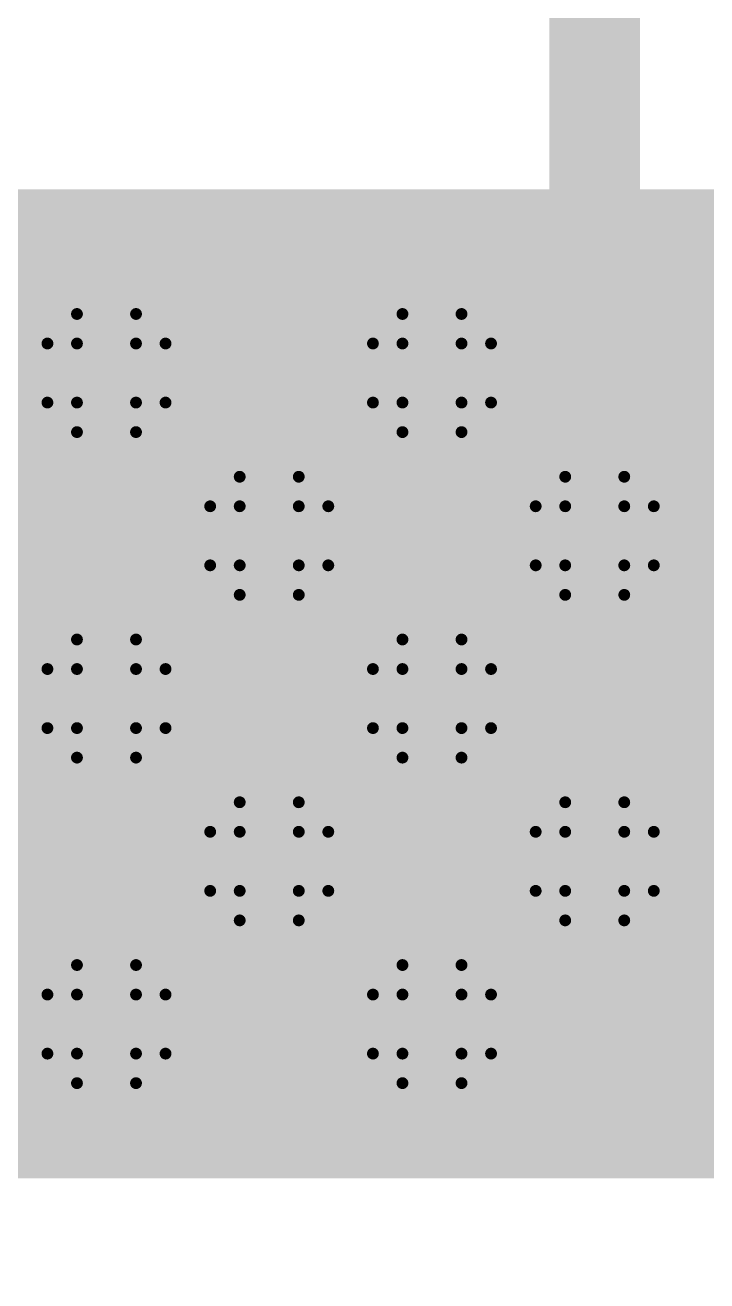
# Model space of a CAD drawing. Header units: inches. Extents: x -18 to 202, y -11 to 119.
# Drawn here: x 23.59 to 26.52, y 48.58 to 53.98 of the extents above; entities that cross this region are included whole.
import ezdxf

# ---------------------------------------------------------------- set-up
doc = ezdxf.new("R2010")
doc.units = ezdxf.units.IN
for name, color, linetype in [('Board Outline', 216, 'Continuous'), ('Bottom Layer', 5, 'Continuous'), ('Drill Drawing', 1, 'Continuous'), ('Ground', 16, 'Continuous'), ('Multi-Layer', 9, 'Continuous'), ('Pad Holes', 156, 'Continuous'), ('Power', 76, 'Continuous'), ('Top Layer', 1, 'Continuous'), ('Top Paste', 8, 'Continuous'), ('Top Solder', 216, 'Continuous')]:
    doc.layers.add(name, color=color, linetype=linetype)

# ---------------------------------------------------------------- blocks, each defined once
blk = doc.blocks.new('38_SMD_M______10')
at = {"layer": 'Bottom Layer'}
h = blk.add_hatch(color=5, dxfattribs=at)
edge = h.paths.add_edge_path()
edge.add_arc((-1.95, 2.56), 0.3, 0, 360)
h = blk.add_hatch(color=5, dxfattribs=at)
edge = h.paths.add_edge_path()
edge.add_arc((-0.55, 2.56), 0.3, 0, 360)
h = blk.add_hatch(color=5, dxfattribs=at)
edge = h.paths.add_edge_path()
edge.add_arc((-1.25, 1.86), 0.3, 0, 360)
h = blk.add_hatch(color=5, dxfattribs=at)
edge = h.paths.add_edge_path()
edge.add_arc((0.15, 1.86), 0.3, 0, 360)
h = blk.add_hatch(color=5, dxfattribs=at)
edge = h.paths.add_edge_path()
edge.add_arc((-1.95, 1.16), 0.3, 0, 360)
h = blk.add_hatch(color=5, dxfattribs=at)
edge = h.paths.add_edge_path()
edge.add_arc((-0.55, 1.16), 0.3, 0, 360)
h = blk.add_hatch(color=5, dxfattribs=at)
edge = h.paths.add_edge_path()
edge.add_arc((-1.25, 0.46), 0.3, 0, 360)
h = blk.add_hatch(color=5, dxfattribs=at)
edge = h.paths.add_edge_path()
edge.add_arc((0.15, 0.46), 0.3, 0, 360)
h = blk.add_hatch(color=5, dxfattribs=at)
edge = h.paths.add_edge_path()
edge.add_arc((-1.95, -0.24), 0.3, 0, 360)
h = blk.add_hatch(color=5, dxfattribs=at)
edge = h.paths.add_edge_path()
edge.add_arc((-0.55, -0.24), 0.3, 0, 360)
at = {"layer": 'Ground'}
h = blk.add_hatch(color=16, dxfattribs=at)
edge = h.paths.add_edge_path()
edge.add_arc((-1.95, 2.56), 0.3, 0, 360)
h = blk.add_hatch(color=16, dxfattribs=at)
edge = h.paths.add_edge_path()
edge.add_arc((-0.55, 2.56), 0.3, 0, 360)
h = blk.add_hatch(color=16, dxfattribs=at)
edge = h.paths.add_edge_path()
edge.add_arc((-1.25, 1.86), 0.3, 0, 360)
h = blk.add_hatch(color=16, dxfattribs=at)
edge = h.paths.add_edge_path()
edge.add_arc((0.15, 1.86), 0.3, 0, 360)
h = blk.add_hatch(color=16, dxfattribs=at)
edge = h.paths.add_edge_path()
edge.add_arc((-1.95, 1.16), 0.3, 0, 360)
h = blk.add_hatch(color=16, dxfattribs=at)
edge = h.paths.add_edge_path()
edge.add_arc((-0.55, 1.16), 0.3, 0, 360)
h = blk.add_hatch(color=16, dxfattribs=at)
edge = h.paths.add_edge_path()
edge.add_arc((-1.25, 0.46), 0.3, 0, 360)
h = blk.add_hatch(color=16, dxfattribs=at)
edge = h.paths.add_edge_path()
edge.add_arc((0.15, 0.46), 0.3, 0, 360)
h = blk.add_hatch(color=16, dxfattribs=at)
edge = h.paths.add_edge_path()
edge.add_arc((-1.95, -0.24), 0.3, 0, 360)
h = blk.add_hatch(color=16, dxfattribs=at)
edge = h.paths.add_edge_path()
edge.add_arc((-0.55, -0.24), 0.3, 0, 360)
at = {"layer": 'Multi-Layer'}
h = blk.add_hatch(color=9, dxfattribs=at)
edge = h.paths.add_edge_path()
edge.add_arc((-1.95, 2.56), 0.3, 0, 360)
h = blk.add_hatch(color=9, dxfattribs=at)
edge = h.paths.add_edge_path()
edge.add_arc((-0.55, 2.56), 0.3, 0, 360)
h = blk.add_hatch(color=9, dxfattribs=at)
edge = h.paths.add_edge_path()
edge.add_arc((-1.25, 1.86), 0.3, 0, 360)
h = blk.add_hatch(color=9, dxfattribs=at)
edge = h.paths.add_edge_path()
edge.add_arc((0.15, 1.86), 0.3, 0, 360)
h = blk.add_hatch(color=9, dxfattribs=at)
edge = h.paths.add_edge_path()
edge.add_arc((-1.95, 1.16), 0.3, 0, 360)
h = blk.add_hatch(color=9, dxfattribs=at)
edge = h.paths.add_edge_path()
edge.add_arc((-0.55, 1.16), 0.3, 0, 360)
h = blk.add_hatch(color=9, dxfattribs=at)
edge = h.paths.add_edge_path()
edge.add_arc((-1.25, 0.46), 0.3, 0, 360)
h = blk.add_hatch(color=9, dxfattribs=at)
edge = h.paths.add_edge_path()
edge.add_arc((0.15, 0.46), 0.3, 0, 360)
h = blk.add_hatch(color=9, dxfattribs=at)
edge = h.paths.add_edge_path()
edge.add_arc((-1.95, -0.24), 0.3, 0, 360)
h = blk.add_hatch(color=9, dxfattribs=at)
edge = h.paths.add_edge_path()
edge.add_arc((-0.55, -0.24), 0.3, 0, 360)
at = {"layer": 'Pad Holes'}
h = blk.add_hatch(color=7, dxfattribs=at)
edge = h.paths.add_edge_path()
edge.add_arc((-1.95, 2.56), 0.15, 0, 360)
h = blk.add_hatch(color=7, dxfattribs=at)
edge = h.paths.add_edge_path()
edge.add_arc((-0.55, 2.56), 0.15, 0, 360)
h = blk.add_hatch(color=7, dxfattribs=at)
edge = h.paths.add_edge_path()
edge.add_arc((-1.25, 1.86), 0.15, 0, 360)
h = blk.add_hatch(color=7, dxfattribs=at)
edge = h.paths.add_edge_path()
edge.add_arc((0.15, 1.86), 0.15, 0, 360)
h = blk.add_hatch(color=7, dxfattribs=at)
edge = h.paths.add_edge_path()
edge.add_arc((-1.95, 1.16), 0.15, 0, 360)
h = blk.add_hatch(color=7, dxfattribs=at)
edge = h.paths.add_edge_path()
edge.add_arc((-0.55, 1.16), 0.15, 0, 360)
h = blk.add_hatch(color=7, dxfattribs=at)
edge = h.paths.add_edge_path()
edge.add_arc((-1.25, 0.46), 0.15, 0, 360)
h = blk.add_hatch(color=7, dxfattribs=at)
edge = h.paths.add_edge_path()
edge.add_arc((0.15, 0.46), 0.15, 0, 360)
h = blk.add_hatch(color=7, dxfattribs=at)
edge = h.paths.add_edge_path()
edge.add_arc((-1.95, -0.24), 0.15, 0, 360)
h = blk.add_hatch(color=7, dxfattribs=at)
edge = h.paths.add_edge_path()
edge.add_arc((-0.55, -0.24), 0.15, 0, 360)
at = {"layer": 'Power'}
h = blk.add_hatch(color=76, dxfattribs=at)
edge = h.paths.add_edge_path()
edge.add_arc((-1.95, 2.56), 0.3, 0, 360)
h = blk.add_hatch(color=76, dxfattribs=at)
edge = h.paths.add_edge_path()
edge.add_arc((-0.55, 2.56), 0.3, 0, 360)
h = blk.add_hatch(color=76, dxfattribs=at)
edge = h.paths.add_edge_path()
edge.add_arc((-1.25, 1.86), 0.3, 0, 360)
h = blk.add_hatch(color=76, dxfattribs=at)
edge = h.paths.add_edge_path()
edge.add_arc((0.15, 1.86), 0.3, 0, 360)
h = blk.add_hatch(color=76, dxfattribs=at)
edge = h.paths.add_edge_path()
edge.add_arc((-1.95, 1.16), 0.3, 0, 360)
h = blk.add_hatch(color=76, dxfattribs=at)
edge = h.paths.add_edge_path()
edge.add_arc((-0.55, 1.16), 0.3, 0, 360)
h = blk.add_hatch(color=76, dxfattribs=at)
edge = h.paths.add_edge_path()
edge.add_arc((-1.25, 0.46), 0.3, 0, 360)
h = blk.add_hatch(color=76, dxfattribs=at)
edge = h.paths.add_edge_path()
edge.add_arc((0.15, 0.46), 0.3, 0, 360)
h = blk.add_hatch(color=76, dxfattribs=at)
edge = h.paths.add_edge_path()
edge.add_arc((-1.95, -0.24), 0.3, 0, 360)
h = blk.add_hatch(color=76, dxfattribs=at)
edge = h.paths.add_edge_path()
edge.add_arc((-0.55, -0.24), 0.3, 0, 360)
at = {"layer": 'Top Layer'}
for points in [[(-3.1, 3.01), (-2.2, 3.01), (-2.2, 2.11), (-3.1, 2.11)], [(-1.7, 3.01), (-0.8, 3.01), (-0.8, 2.11), (-1.7, 2.11)], [(-0.3, 3.01), (0.6, 3.01), (0.6, 2.11), (-0.3, 2.11)], [(-3.1, 1.61), (-2.2, 1.61), (-2.2, 0.71), (-3.1, 0.71)], [(-1.7, 1.61), (-0.8, 1.61), (-0.8, 0.71), (-1.7, 0.71)], [(-0.3, 1.61), (0.6, 1.61), (0.6, 0.71), (-0.3, 0.71)], [(-3.1, 0.21), (-2.2, 0.21), (-2.2, -0.69), (-3.1, -0.69)], [(-1.7, 0.21), (-0.8, 0.21), (-0.8, -0.69), (-1.7, -0.69)], [(-0.3, 0.21), (0.6, 0.21), (0.6, -0.69), (-0.3, -0.69)]]:
    blk.add_hatch(color=1, dxfattribs=at).paths.add_polyline_path(points)
h = blk.add_hatch(color=1, dxfattribs=at)
edge = h.paths.add_edge_path()
edge.add_arc((-1.95, 2.56), 0.3, 0, 360)
h = blk.add_hatch(color=1, dxfattribs=at)
edge = h.paths.add_edge_path()
edge.add_arc((-0.55, 2.56), 0.3, 0, 360)
h = blk.add_hatch(color=1, dxfattribs=at)
edge = h.paths.add_edge_path()
edge.add_arc((-1.25, 1.86), 0.3, 0, 360)
h = blk.add_hatch(color=1, dxfattribs=at)
edge = h.paths.add_edge_path()
edge.add_arc((0.15, 1.86), 0.3, 0, 360)
h = blk.add_hatch(color=1, dxfattribs=at)
edge = h.paths.add_edge_path()
edge.add_arc((-1.95, 1.16), 0.3, 0, 360)
h = blk.add_hatch(color=1, dxfattribs=at)
edge = h.paths.add_edge_path()
edge.add_arc((-0.55, 1.16), 0.3, 0, 360)
h = blk.add_hatch(color=1, dxfattribs=at)
edge = h.paths.add_edge_path()
edge.add_arc((-1.25, 0.46), 0.3, 0, 360)
h = blk.add_hatch(color=1, dxfattribs=at)
edge = h.paths.add_edge_path()
edge.add_arc((0.15, 0.46), 0.3, 0, 360)
h = blk.add_hatch(color=1, dxfattribs=at)
edge = h.paths.add_edge_path()
edge.add_arc((-1.95, -0.24), 0.3, 0, 360)
h = blk.add_hatch(color=1, dxfattribs=at)
edge = h.paths.add_edge_path()
edge.add_arc((-0.55, -0.24), 0.3, 0, 360)
at = {"layer": 'Top Paste'}
for points in [[(-3.1, 3.01), (-2.2, 3.01), (-2.2, 2.11), (-3.1, 2.11)], [(-1.7, 3.01), (-0.8, 3.01), (-0.8, 2.11), (-1.7, 2.11)], [(-0.3, 3.01), (0.6, 3.01), (0.6, 2.11), (-0.3, 2.11)], [(-3.1, 1.61), (-2.2, 1.61), (-2.2, 0.71), (-3.1, 0.71)], [(-1.7, 1.61), (-0.8, 1.61), (-0.8, 0.71), (-1.7, 0.71)], [(-0.3, 1.61), (0.6, 1.61), (0.6, 0.71), (-0.3, 0.71)], [(-3.1, 0.21), (-2.2, 0.21), (-2.2, -0.69), (-3.1, -0.69)], [(-1.7, 0.21), (-0.8, 0.21), (-0.8, -0.69), (-1.7, -0.69)], [(-0.3, 0.21), (0.6, 0.21), (0.6, -0.69), (-0.3, -0.69)]]:
    blk.add_hatch(color=8, dxfattribs=at).paths.add_polyline_path(points)
at = {"layer": 'Top Solder'}
for points in [[(-3.2016, 3.1116), (-2.0984, 3.1116), (-2.0984, 2.0084), (-3.2016, 2.0084)], [(-1.8016, 3.1116), (-0.6984, 3.1116), (-0.6984, 2.0084), (-1.8016, 2.0084)], [(-0.4016, 3.1116), (0.7016, 3.1116), (0.7016, 2.0084), (-0.4016, 2.0084)], [(-3.2016, 1.7116), (-2.0984, 1.7116), (-2.0984, 0.6084), (-3.2016, 0.6084)], [(-1.8016, 1.7116), (-0.6984, 1.7116), (-0.6984, 0.6084), (-1.8016, 0.6084)], [(-0.4016, 1.7116), (0.7016, 1.7116), (0.7016, 0.6084), (-0.4016, 0.6084)], [(-3.2016, 0.3116), (-2.0984, 0.3116), (-2.0984, -0.7916), (-3.2016, -0.7916)], [(-1.8016, 0.3116), (-0.6984, 0.3116), (-0.6984, -0.7916), (-1.8016, -0.7916)], [(-0.4016, 0.3116), (0.7016, 0.3116), (0.7016, -0.7916), (-0.4016, -0.7916)]]:
    blk.add_hatch(color=216, dxfattribs=at).paths.add_polyline_path(points)

msp = doc.modelspace()

# ---------------------------------------------------------------- hatches: boundary and pattern name
at = {"layer": 'Top Layer'}
msp.add_hatch(color=1, dxfattribs=at).paths.add_polyline_path([(22.479, 49.022), (26.67, 49.022), (26.67, 53.2748), (22.479, 53.2748)])

# ---------------------------------------------------------------- linework, layer by layer
at = {"layer": 'Board Outline'}
msp.add_lwpolyline([(44.2299, 62.3099, 0.254, 0.254, -3.535496), (7.5647, 62.2891, 0.254, 0.254, 0)], format="xyseb", dxfattribs=at)
at = {"layer": 'Drill Drawing'}
for points in [[(23.8142, 52.6118, 0.0508, 0.0508, 0), (23.8142, 52.7388, 0.0508, 0.0508, 0)], [(23.8142, 52.7388, 0.0508, 0.0508, 0), (24.0682, 52.7388, 0.0508, 0.0508, 0)], [(24.0682, 52.6118, 0.0508, 0.0508, 0), (24.0682, 52.7388, 0.0508, 0.0508, 0)], [(25.2142, 52.6118, 0.0508, 0.0508, 0), (25.2142, 52.7388, 0.0508, 0.0508, 0)], [(25.2142, 52.7388, 0.0508, 0.0508, 0), (25.4682, 52.7388, 0.0508, 0.0508, 0)], [(25.4682, 52.6118, 0.0508, 0.0508, 0), (25.4682, 52.7388, 0.0508, 0.0508, 0)], [(23.6872, 52.3578, 0.0508, 0.0508, 0), (23.6872, 52.6118, 0.0508, 0.0508, 0)], [(23.6872, 52.6118, 0.0508, 0.0508, 0), (23.8142, 52.6118, 0.0508, 0.0508, 0)], [(24.0682, 52.6118, 0.0508, 0.0508, 0), (24.1952, 52.6118, 0.0508, 0.0508, 0)], [(24.1952, 52.3578, 0.0508, 0.0508, 0), (24.1952, 52.6118, 0.0508, 0.0508, 0)], [(25.0872, 52.3578, 0.0508, 0.0508, 0), (25.0872, 52.6118, 0.0508, 0.0508, 0)], [(25.0872, 52.6118, 0.0508, 0.0508, 0), (25.2142, 52.6118, 0.0508, 0.0508, 0)], [(25.4682, 52.6118, 0.0508, 0.0508, 0), (25.5952, 52.6118, 0.0508, 0.0508, 0)], [(25.5952, 52.3578, 0.0508, 0.0508, 0), (25.5952, 52.6118, 0.0508, 0.0508, 0)], [(23.6872, 52.3578, 0.0508, 0.0508, 0), (23.8142, 52.3578, 0.0508, 0.0508, 0)], [(23.8142, 52.2308, 0.0508, 0.0508, 0), (23.8142, 52.3578, 0.0508, 0.0508, 0)], [(24.0682, 52.3578, 0.0508, 0.0508, 0), (24.1952, 52.3578, 0.0508, 0.0508, 0)], [(24.0682, 52.2308, 0.0508, 0.0508, 0), (24.0682, 52.3578, 0.0508, 0.0508, 0)], [(25.0872, 52.3578, 0.0508, 0.0508, 0), (25.2142, 52.3578, 0.0508, 0.0508, 0)], [(25.2142, 52.2308, 0.0508, 0.0508, 0), (25.2142, 52.3578, 0.0508, 0.0508, 0)], [(25.4682, 52.3578, 0.0508, 0.0508, 0), (25.5952, 52.3578, 0.0508, 0.0508, 0)], [(25.4682, 52.2308, 0.0508, 0.0508, 0), (25.4682, 52.3578, 0.0508, 0.0508, 0)], [(23.8142, 52.2308, 0.0508, 0.0508, 0), (24.0682, 52.2308, 0.0508, 0.0508, 0)], [(25.2142, 52.2308, 0.0508, 0.0508, 0), (25.4682, 52.2308, 0.0508, 0.0508, 0)], [(24.5142, 51.9118, 0.0508, 0.0508, 0), (24.5142, 52.0388, 0.0508, 0.0508, 0)], [(24.5142, 52.0388, 0.0508, 0.0508, 0), (24.7682, 52.0388, 0.0508, 0.0508, 0)], [(24.7682, 51.9118, 0.0508, 0.0508, 0), (24.7682, 52.0388, 0.0508, 0.0508, 0)], [(25.9142, 51.9118, 0.0508, 0.0508, 0), (25.9142, 52.0388, 0.0508, 0.0508, 0)], [(25.9142, 52.0388, 0.0508, 0.0508, 0), (26.1682, 52.0388, 0.0508, 0.0508, 0)], [(26.1682, 51.9118, 0.0508, 0.0508, 0), (26.1682, 52.0388, 0.0508, 0.0508, 0)], [(24.3872, 51.6578, 0.0508, 0.0508, 0), (24.3872, 51.9118, 0.0508, 0.0508, 0)], [(24.3872, 51.9118, 0.0508, 0.0508, 0), (24.5142, 51.9118, 0.0508, 0.0508, 0)], [(24.7682, 51.9118, 0.0508, 0.0508, 0), (24.8952, 51.9118, 0.0508, 0.0508, 0)], [(24.8952, 51.6578, 0.0508, 0.0508, 0), (24.8952, 51.9118, 0.0508, 0.0508, 0)], [(25.7872, 51.6578, 0.0508, 0.0508, 0), (25.7872, 51.9118, 0.0508, 0.0508, 0)], [(25.7872, 51.9118, 0.0508, 0.0508, 0), (25.9142, 51.9118, 0.0508, 0.0508, 0)], [(26.1682, 51.9118, 0.0508, 0.0508, 0), (26.2952, 51.9118, 0.0508, 0.0508, 0)], [(26.2952, 51.6578, 0.0508, 0.0508, 0), (26.2952, 51.9118, 0.0508, 0.0508, 0)], [(24.3872, 51.6578, 0.0508, 0.0508, 0), (24.5142, 51.6578, 0.0508, 0.0508, 0)], [(24.5142, 51.5308, 0.0508, 0.0508, 0), (24.5142, 51.6578, 0.0508, 0.0508, 0)], [(24.7682, 51.6578, 0.0508, 0.0508, 0), (24.8952, 51.6578, 0.0508, 0.0508, 0)], [(24.7682, 51.5308, 0.0508, 0.0508, 0), (24.7682, 51.6578, 0.0508, 0.0508, 0)], [(25.7872, 51.6578, 0.0508, 0.0508, 0), (25.9142, 51.6578, 0.0508, 0.0508, 0)], [(25.9142, 51.5308, 0.0508, 0.0508, 0), (25.9142, 51.6578, 0.0508, 0.0508, 0)], [(26.1682, 51.6578, 0.0508, 0.0508, 0), (26.2952, 51.6578, 0.0508, 0.0508, 0)], [(26.1682, 51.5308, 0.0508, 0.0508, 0), (26.1682, 51.6578, 0.0508, 0.0508, 0)], [(24.5142, 51.5308, 0.0508, 0.0508, 0), (24.7682, 51.5308, 0.0508, 0.0508, 0)], [(25.9142, 51.5308, 0.0508, 0.0508, 0), (26.1682, 51.5308, 0.0508, 0.0508, 0)], [(23.8142, 51.2118, 0.0508, 0.0508, 0), (23.8142, 51.3388, 0.0508, 0.0508, 0)], [(23.8142, 51.3388, 0.0508, 0.0508, 0), (24.0682, 51.3388, 0.0508, 0.0508, 0)], [(24.0682, 51.2118, 0.0508, 0.0508, 0), (24.0682, 51.3388, 0.0508, 0.0508, 0)], [(25.2142, 51.2118, 0.0508, 0.0508, 0), (25.2142, 51.3388, 0.0508, 0.0508, 0)], [(25.2142, 51.3388, 0.0508, 0.0508, 0), (25.4682, 51.3388, 0.0508, 0.0508, 0)], [(25.4682, 51.2118, 0.0508, 0.0508, 0), (25.4682, 51.3388, 0.0508, 0.0508, 0)], [(23.6872, 50.9578, 0.0508, 0.0508, 0), (23.6872, 51.2118, 0.0508, 0.0508, 0)], [(23.6872, 51.2118, 0.0508, 0.0508, 0), (23.8142, 51.2118, 0.0508, 0.0508, 0)], [(24.0682, 51.2118, 0.0508, 0.0508, 0), (24.1952, 51.2118, 0.0508, 0.0508, 0)], [(24.1952, 50.9578, 0.0508, 0.0508, 0), (24.1952, 51.2118, 0.0508, 0.0508, 0)], [(25.0872, 50.9578, 0.0508, 0.0508, 0), (25.0872, 51.2118, 0.0508, 0.0508, 0)], [(25.0872, 51.2118, 0.0508, 0.0508, 0), (25.2142, 51.2118, 0.0508, 0.0508, 0)], [(25.4682, 51.2118, 0.0508, 0.0508, 0), (25.5952, 51.2118, 0.0508, 0.0508, 0)], [(25.5952, 50.9578, 0.0508, 0.0508, 0), (25.5952, 51.2118, 0.0508, 0.0508, 0)], [(23.6872, 50.9578, 0.0508, 0.0508, 0), (23.8142, 50.9578, 0.0508, 0.0508, 0)], [(23.8142, 50.8308, 0.0508, 0.0508, 0), (23.8142, 50.9578, 0.0508, 0.0508, 0)], [(24.0682, 50.9578, 0.0508, 0.0508, 0), (24.1952, 50.9578, 0.0508, 0.0508, 0)], [(24.0682, 50.8308, 0.0508, 0.0508, 0), (24.0682, 50.9578, 0.0508, 0.0508, 0)], [(25.0872, 50.9578, 0.0508, 0.0508, 0), (25.2142, 50.9578, 0.0508, 0.0508, 0)], [(25.2142, 50.8308, 0.0508, 0.0508, 0), (25.2142, 50.9578, 0.0508, 0.0508, 0)], [(25.4682, 50.9578, 0.0508, 0.0508, 0), (25.5952, 50.9578, 0.0508, 0.0508, 0)], [(25.4682, 50.8308, 0.0508, 0.0508, 0), (25.4682, 50.9578, 0.0508, 0.0508, 0)], [(23.8142, 50.8308, 0.0508, 0.0508, 0), (24.0682, 50.8308, 0.0508, 0.0508, 0)], [(25.2142, 50.8308, 0.0508, 0.0508, 0), (25.4682, 50.8308, 0.0508, 0.0508, 0)], [(24.5142, 50.5118, 0.0508, 0.0508, 0), (24.5142, 50.6388, 0.0508, 0.0508, 0)], [(24.5142, 50.6388, 0.0508, 0.0508, 0), (24.7682, 50.6388, 0.0508, 0.0508, 0)], [(24.7682, 50.5118, 0.0508, 0.0508, 0), (24.7682, 50.6388, 0.0508, 0.0508, 0)], [(25.9142, 50.5118, 0.0508, 0.0508, 0), (25.9142, 50.6388, 0.0508, 0.0508, 0)], [(25.9142, 50.6388, 0.0508, 0.0508, 0), (26.1682, 50.6388, 0.0508, 0.0508, 0)], [(26.1682, 50.5118, 0.0508, 0.0508, 0), (26.1682, 50.6388, 0.0508, 0.0508, 0)], [(24.3872, 50.2578, 0.0508, 0.0508, 0), (24.3872, 50.5118, 0.0508, 0.0508, 0)], [(24.3872, 50.5118, 0.0508, 0.0508, 0), (24.5142, 50.5118, 0.0508, 0.0508, 0)], [(24.7682, 50.5118, 0.0508, 0.0508, 0), (24.8952, 50.5118, 0.0508, 0.0508, 0)], [(24.8952, 50.2578, 0.0508, 0.0508, 0), (24.8952, 50.5118, 0.0508, 0.0508, 0)], [(25.7872, 50.2578, 0.0508, 0.0508, 0), (25.7872, 50.5118, 0.0508, 0.0508, 0)], [(25.7872, 50.5118, 0.0508, 0.0508, 0), (25.9142, 50.5118, 0.0508, 0.0508, 0)], [(26.1682, 50.5118, 0.0508, 0.0508, 0), (26.2952, 50.5118, 0.0508, 0.0508, 0)], [(26.2952, 50.2578, 0.0508, 0.0508, 0), (26.2952, 50.5118, 0.0508, 0.0508, 0)], [(24.3872, 50.2578, 0.0508, 0.0508, 0), (24.5142, 50.2578, 0.0508, 0.0508, 0)], [(24.5142, 50.1308, 0.0508, 0.0508, 0), (24.5142, 50.2578, 0.0508, 0.0508, 0)], [(24.7682, 50.2578, 0.0508, 0.0508, 0), (24.8952, 50.2578, 0.0508, 0.0508, 0)], [(24.7682, 50.1308, 0.0508, 0.0508, 0), (24.7682, 50.2578, 0.0508, 0.0508, 0)], [(25.7872, 50.2578, 0.0508, 0.0508, 0), (25.9142, 50.2578, 0.0508, 0.0508, 0)], [(25.9142, 50.1308, 0.0508, 0.0508, 0), (25.9142, 50.2578, 0.0508, 0.0508, 0)], [(26.1682, 50.2578, 0.0508, 0.0508, 0), (26.2952, 50.2578, 0.0508, 0.0508, 0)], [(26.1682, 50.1308, 0.0508, 0.0508, 0), (26.1682, 50.2578, 0.0508, 0.0508, 0)], [(24.5142, 50.1308, 0.0508, 0.0508, 0), (24.7682, 50.1308, 0.0508, 0.0508, 0)], [(25.9142, 50.1308, 0.0508, 0.0508, 0), (26.1682, 50.1308, 0.0508, 0.0508, 0)], [(23.8142, 49.8118, 0.0508, 0.0508, 0), (23.8142, 49.9388, 0.0508, 0.0508, 0)], [(23.8142, 49.9388, 0.0508, 0.0508, 0), (24.0682, 49.9388, 0.0508, 0.0508, 0)], [(24.0682, 49.8118, 0.0508, 0.0508, 0), (24.0682, 49.9388, 0.0508, 0.0508, 0)], [(25.2142, 49.8118, 0.0508, 0.0508, 0), (25.2142, 49.9388, 0.0508, 0.0508, 0)], [(25.2142, 49.9388, 0.0508, 0.0508, 0), (25.4682, 49.9388, 0.0508, 0.0508, 0)], [(25.4682, 49.8118, 0.0508, 0.0508, 0), (25.4682, 49.9388, 0.0508, 0.0508, 0)], [(23.6872, 49.5578, 0.0508, 0.0508, 0), (23.6872, 49.8118, 0.0508, 0.0508, 0)], [(23.6872, 49.8118, 0.0508, 0.0508, 0), (23.8142, 49.8118, 0.0508, 0.0508, 0)], [(24.0682, 49.8118, 0.0508, 0.0508, 0), (24.1952, 49.8118, 0.0508, 0.0508, 0)], [(24.1952, 49.5578, 0.0508, 0.0508, 0), (24.1952, 49.8118, 0.0508, 0.0508, 0)], [(25.0872, 49.5578, 0.0508, 0.0508, 0), (25.0872, 49.8118, 0.0508, 0.0508, 0)], [(25.0872, 49.8118, 0.0508, 0.0508, 0), (25.2142, 49.8118, 0.0508, 0.0508, 0)], [(25.4682, 49.8118, 0.0508, 0.0508, 0), (25.5952, 49.8118, 0.0508, 0.0508, 0)], [(25.5952, 49.5578, 0.0508, 0.0508, 0), (25.5952, 49.8118, 0.0508, 0.0508, 0)], [(23.6872, 49.5578, 0.0508, 0.0508, 0), (23.8142, 49.5578, 0.0508, 0.0508, 0)], [(23.8142, 49.4308, 0.0508, 0.0508, 0), (23.8142, 49.5578, 0.0508, 0.0508, 0)], [(24.0682, 49.5578, 0.0508, 0.0508, 0), (24.1952, 49.5578, 0.0508, 0.0508, 0)], [(24.0682, 49.4308, 0.0508, 0.0508, 0), (24.0682, 49.5578, 0.0508, 0.0508, 0)], [(25.0872, 49.5578, 0.0508, 0.0508, 0), (25.2142, 49.5578, 0.0508, 0.0508, 0)], [(25.2142, 49.4308, 0.0508, 0.0508, 0), (25.2142, 49.5578, 0.0508, 0.0508, 0)], [(25.4682, 49.5578, 0.0508, 0.0508, 0), (25.5952, 49.5578, 0.0508, 0.0508, 0)], [(25.4682, 49.4308, 0.0508, 0.0508, 0), (25.4682, 49.5578, 0.0508, 0.0508, 0)], [(23.8142, 49.4308, 0.0508, 0.0508, 0), (24.0682, 49.4308, 0.0508, 0.0508, 0)], [(25.2142, 49.4308, 0.0508, 0.0508, 0), (25.4682, 49.4308, 0.0508, 0.0508, 0)]]:
    msp.add_lwpolyline(points, format="xyseb", dxfattribs=at)
for points in [[(23.8015, 52.7388, 0.0254, 0.0254, 1), (23.8269, 52.7388, 0.0254, 0.0254, 1)], [(23.8015, 52.7388, 0.0254, 0.0254, 1), (23.8269, 52.7388, 0.0254, 0.0254, 1)], [(24.0555, 52.7388, 0.0254, 0.0254, 1), (24.0809, 52.7388, 0.0254, 0.0254, 1)], [(24.0555, 52.7388, 0.0254, 0.0254, 1), (24.0809, 52.7388, 0.0254, 0.0254, 1)], [(25.2015, 52.7388, 0.0254, 0.0254, 1), (25.2269, 52.7388, 0.0254, 0.0254, 1)], [(25.2015, 52.7388, 0.0254, 0.0254, 1), (25.2269, 52.7388, 0.0254, 0.0254, 1)], [(25.4555, 52.7388, 0.0254, 0.0254, 1), (25.4809, 52.7388, 0.0254, 0.0254, 1)], [(25.4555, 52.7388, 0.0254, 0.0254, 1), (25.4809, 52.7388, 0.0254, 0.0254, 1)], [(23.6745, 52.6118, 0.0254, 0.0254, 1), (23.6999, 52.6118, 0.0254, 0.0254, 1)], [(23.6745, 52.6118, 0.0254, 0.0254, 1), (23.6999, 52.6118, 0.0254, 0.0254, 1)], [(23.8015, 52.6118, 0.0254, 0.0254, 1), (23.8269, 52.6118, 0.0254, 0.0254, 1)], [(23.8015, 52.6118, 0.0254, 0.0254, 1), (23.8269, 52.6118, 0.0254, 0.0254, 1)], [(24.0555, 52.6118, 0.0254, 0.0254, 1), (24.0809, 52.6118, 0.0254, 0.0254, 1)], [(24.0555, 52.6118, 0.0254, 0.0254, 1), (24.0809, 52.6118, 0.0254, 0.0254, 1)], [(24.1825, 52.6118, 0.0254, 0.0254, 1), (24.2079, 52.6118, 0.0254, 0.0254, 1)], [(24.1825, 52.6118, 0.0254, 0.0254, 1), (24.2079, 52.6118, 0.0254, 0.0254, 1)], [(25.0745, 52.6118, 0.0254, 0.0254, 1), (25.0999, 52.6118, 0.0254, 0.0254, 1)], [(25.0745, 52.6118, 0.0254, 0.0254, 1), (25.0999, 52.6118, 0.0254, 0.0254, 1)], [(25.2015, 52.6118, 0.0254, 0.0254, 1), (25.2269, 52.6118, 0.0254, 0.0254, 1)], [(25.2015, 52.6118, 0.0254, 0.0254, 1), (25.2269, 52.6118, 0.0254, 0.0254, 1)], [(25.4555, 52.6118, 0.0254, 0.0254, 1), (25.4809, 52.6118, 0.0254, 0.0254, 1)], [(25.4555, 52.6118, 0.0254, 0.0254, 1), (25.4809, 52.6118, 0.0254, 0.0254, 1)], [(25.5825, 52.6118, 0.0254, 0.0254, 1), (25.6079, 52.6118, 0.0254, 0.0254, 1)], [(25.5825, 52.6118, 0.0254, 0.0254, 1), (25.6079, 52.6118, 0.0254, 0.0254, 1)], [(23.6745, 52.3578, 0.0254, 0.0254, 1), (23.6999, 52.3578, 0.0254, 0.0254, 1)], [(23.6745, 52.3578, 0.0254, 0.0254, 1), (23.6999, 52.3578, 0.0254, 0.0254, 1)], [(23.8015, 52.3578, 0.0254, 0.0254, 1), (23.8269, 52.3578, 0.0254, 0.0254, 1)], [(23.8015, 52.3578, 0.0254, 0.0254, 1), (23.8269, 52.3578, 0.0254, 0.0254, 1)], [(24.0555, 52.3578, 0.0254, 0.0254, 1), (24.0809, 52.3578, 0.0254, 0.0254, 1)], [(24.0555, 52.3578, 0.0254, 0.0254, 1), (24.0809, 52.3578, 0.0254, 0.0254, 1)], [(24.1825, 52.3578, 0.0254, 0.0254, 1), (24.2079, 52.3578, 0.0254, 0.0254, 1)], [(24.1825, 52.3578, 0.0254, 0.0254, 1), (24.2079, 52.3578, 0.0254, 0.0254, 1)], [(25.0745, 52.3578, 0.0254, 0.0254, 1), (25.0999, 52.3578, 0.0254, 0.0254, 1)], [(25.0745, 52.3578, 0.0254, 0.0254, 1), (25.0999, 52.3578, 0.0254, 0.0254, 1)], [(25.2015, 52.3578, 0.0254, 0.0254, 1), (25.2269, 52.3578, 0.0254, 0.0254, 1)], [(25.2015, 52.3578, 0.0254, 0.0254, 1), (25.2269, 52.3578, 0.0254, 0.0254, 1)], [(25.4555, 52.3578, 0.0254, 0.0254, 1), (25.4809, 52.3578, 0.0254, 0.0254, 1)], [(25.4555, 52.3578, 0.0254, 0.0254, 1), (25.4809, 52.3578, 0.0254, 0.0254, 1)], [(25.5825, 52.3578, 0.0254, 0.0254, 1), (25.6079, 52.3578, 0.0254, 0.0254, 1)], [(25.5825, 52.3578, 0.0254, 0.0254, 1), (25.6079, 52.3578, 0.0254, 0.0254, 1)], [(23.8015, 52.2308, 0.0254, 0.0254, 1), (23.8269, 52.2308, 0.0254, 0.0254, 1)], [(23.8015, 52.2308, 0.0254, 0.0254, 1), (23.8269, 52.2308, 0.0254, 0.0254, 1)], [(24.0555, 52.2308, 0.0254, 0.0254, 1), (24.0809, 52.2308, 0.0254, 0.0254, 1)], [(24.0555, 52.2308, 0.0254, 0.0254, 1), (24.0809, 52.2308, 0.0254, 0.0254, 1)], [(25.2015, 52.2308, 0.0254, 0.0254, 1), (25.2269, 52.2308, 0.0254, 0.0254, 1)], [(25.2015, 52.2308, 0.0254, 0.0254, 1), (25.2269, 52.2308, 0.0254, 0.0254, 1)], [(25.4555, 52.2308, 0.0254, 0.0254, 1), (25.4809, 52.2308, 0.0254, 0.0254, 1)], [(25.4555, 52.2308, 0.0254, 0.0254, 1), (25.4809, 52.2308, 0.0254, 0.0254, 1)], [(24.5015, 52.0388, 0.0254, 0.0254, 1), (24.5269, 52.0388, 0.0254, 0.0254, 1)], [(24.5015, 52.0388, 0.0254, 0.0254, 1), (24.5269, 52.0388, 0.0254, 0.0254, 1)], [(24.7555, 52.0388, 0.0254, 0.0254, 1), (24.7809, 52.0388, 0.0254, 0.0254, 1)], [(24.7555, 52.0388, 0.0254, 0.0254, 1), (24.7809, 52.0388, 0.0254, 0.0254, 1)], [(25.9015, 52.0388, 0.0254, 0.0254, 1), (25.9269, 52.0388, 0.0254, 0.0254, 1)], [(25.9015, 52.0388, 0.0254, 0.0254, 1), (25.9269, 52.0388, 0.0254, 0.0254, 1)], [(26.1555, 52.0388, 0.0254, 0.0254, 1), (26.1809, 52.0388, 0.0254, 0.0254, 1)], [(26.1555, 52.0388, 0.0254, 0.0254, 1), (26.1809, 52.0388, 0.0254, 0.0254, 1)], [(24.3745, 51.9118, 0.0254, 0.0254, 1), (24.3999, 51.9118, 0.0254, 0.0254, 1)], [(24.3745, 51.9118, 0.0254, 0.0254, 1), (24.3999, 51.9118, 0.0254, 0.0254, 1)], [(24.5015, 51.9118, 0.0254, 0.0254, 1), (24.5269, 51.9118, 0.0254, 0.0254, 1)], [(24.5015, 51.9118, 0.0254, 0.0254, 1), (24.5269, 51.9118, 0.0254, 0.0254, 1)], [(24.7555, 51.9118, 0.0254, 0.0254, 1), (24.7809, 51.9118, 0.0254, 0.0254, 1)], [(24.7555, 51.9118, 0.0254, 0.0254, 1), (24.7809, 51.9118, 0.0254, 0.0254, 1)], [(24.8825, 51.9118, 0.0254, 0.0254, 1), (24.9079, 51.9118, 0.0254, 0.0254, 1)], [(24.8825, 51.9118, 0.0254, 0.0254, 1), (24.9079, 51.9118, 0.0254, 0.0254, 1)], [(25.7745, 51.9118, 0.0254, 0.0254, 1), (25.7999, 51.9118, 0.0254, 0.0254, 1)], [(25.7745, 51.9118, 0.0254, 0.0254, 1), (25.7999, 51.9118, 0.0254, 0.0254, 1)], [(25.9015, 51.9118, 0.0254, 0.0254, 1), (25.9269, 51.9118, 0.0254, 0.0254, 1)], [(25.9015, 51.9118, 0.0254, 0.0254, 1), (25.9269, 51.9118, 0.0254, 0.0254, 1)], [(26.1555, 51.9118, 0.0254, 0.0254, 1), (26.1809, 51.9118, 0.0254, 0.0254, 1)], [(26.1555, 51.9118, 0.0254, 0.0254, 1), (26.1809, 51.9118, 0.0254, 0.0254, 1)], [(26.2825, 51.9118, 0.0254, 0.0254, 1), (26.3079, 51.9118, 0.0254, 0.0254, 1)], [(26.2825, 51.9118, 0.0254, 0.0254, 1), (26.3079, 51.9118, 0.0254, 0.0254, 1)], [(24.3745, 51.6578, 0.0254, 0.0254, 1), (24.3999, 51.6578, 0.0254, 0.0254, 1)], [(24.3745, 51.6578, 0.0254, 0.0254, 1), (24.3999, 51.6578, 0.0254, 0.0254, 1)], [(24.5015, 51.6578, 0.0254, 0.0254, 1), (24.5269, 51.6578, 0.0254, 0.0254, 1)], [(24.5015, 51.6578, 0.0254, 0.0254, 1), (24.5269, 51.6578, 0.0254, 0.0254, 1)], [(24.7555, 51.6578, 0.0254, 0.0254, 1), (24.7809, 51.6578, 0.0254, 0.0254, 1)], [(24.7555, 51.6578, 0.0254, 0.0254, 1), (24.7809, 51.6578, 0.0254, 0.0254, 1)], [(24.8825, 51.6578, 0.0254, 0.0254, 1), (24.9079, 51.6578, 0.0254, 0.0254, 1)], [(24.8825, 51.6578, 0.0254, 0.0254, 1), (24.9079, 51.6578, 0.0254, 0.0254, 1)], [(25.7745, 51.6578, 0.0254, 0.0254, 1), (25.7999, 51.6578, 0.0254, 0.0254, 1)], [(25.7745, 51.6578, 0.0254, 0.0254, 1), (25.7999, 51.6578, 0.0254, 0.0254, 1)], [(25.9015, 51.6578, 0.0254, 0.0254, 1), (25.9269, 51.6578, 0.0254, 0.0254, 1)], [(25.9015, 51.6578, 0.0254, 0.0254, 1), (25.9269, 51.6578, 0.0254, 0.0254, 1)], [(26.1555, 51.6578, 0.0254, 0.0254, 1), (26.1809, 51.6578, 0.0254, 0.0254, 1)], [(26.1555, 51.6578, 0.0254, 0.0254, 1), (26.1809, 51.6578, 0.0254, 0.0254, 1)], [(26.2825, 51.6578, 0.0254, 0.0254, 1), (26.3079, 51.6578, 0.0254, 0.0254, 1)], [(26.2825, 51.6578, 0.0254, 0.0254, 1), (26.3079, 51.6578, 0.0254, 0.0254, 1)], [(24.5015, 51.5308, 0.0254, 0.0254, 1), (24.5269, 51.5308, 0.0254, 0.0254, 1)], [(24.5015, 51.5308, 0.0254, 0.0254, 1), (24.5269, 51.5308, 0.0254, 0.0254, 1)], [(24.7555, 51.5308, 0.0254, 0.0254, 1), (24.7809, 51.5308, 0.0254, 0.0254, 1)], [(24.7555, 51.5308, 0.0254, 0.0254, 1), (24.7809, 51.5308, 0.0254, 0.0254, 1)], [(25.9015, 51.5308, 0.0254, 0.0254, 1), (25.9269, 51.5308, 0.0254, 0.0254, 1)], [(25.9015, 51.5308, 0.0254, 0.0254, 1), (25.9269, 51.5308, 0.0254, 0.0254, 1)], [(26.1555, 51.5308, 0.0254, 0.0254, 1), (26.1809, 51.5308, 0.0254, 0.0254, 1)], [(26.1555, 51.5308, 0.0254, 0.0254, 1), (26.1809, 51.5308, 0.0254, 0.0254, 1)], [(23.8015, 51.3388, 0.0254, 0.0254, 1), (23.8269, 51.3388, 0.0254, 0.0254, 1)], [(23.8015, 51.3388, 0.0254, 0.0254, 1), (23.8269, 51.3388, 0.0254, 0.0254, 1)], [(24.0555, 51.3388, 0.0254, 0.0254, 1), (24.0809, 51.3388, 0.0254, 0.0254, 1)], [(24.0555, 51.3388, 0.0254, 0.0254, 1), (24.0809, 51.3388, 0.0254, 0.0254, 1)], [(25.2015, 51.3388, 0.0254, 0.0254, 1), (25.2269, 51.3388, 0.0254, 0.0254, 1)], [(25.2015, 51.3388, 0.0254, 0.0254, 1), (25.2269, 51.3388, 0.0254, 0.0254, 1)], [(25.4555, 51.3388, 0.0254, 0.0254, 1), (25.4809, 51.3388, 0.0254, 0.0254, 1)], [(25.4555, 51.3388, 0.0254, 0.0254, 1), (25.4809, 51.3388, 0.0254, 0.0254, 1)], [(23.6745, 51.2118, 0.0254, 0.0254, 1), (23.6999, 51.2118, 0.0254, 0.0254, 1)], [(23.6745, 51.2118, 0.0254, 0.0254, 1), (23.6999, 51.2118, 0.0254, 0.0254, 1)], [(23.8015, 51.2118, 0.0254, 0.0254, 1), (23.8269, 51.2118, 0.0254, 0.0254, 1)], [(23.8015, 51.2118, 0.0254, 0.0254, 1), (23.8269, 51.2118, 0.0254, 0.0254, 1)], [(24.0555, 51.2118, 0.0254, 0.0254, 1), (24.0809, 51.2118, 0.0254, 0.0254, 1)], [(24.0555, 51.2118, 0.0254, 0.0254, 1), (24.0809, 51.2118, 0.0254, 0.0254, 1)], [(24.1825, 51.2118, 0.0254, 0.0254, 1), (24.2079, 51.2118, 0.0254, 0.0254, 1)], [(24.1825, 51.2118, 0.0254, 0.0254, 1), (24.2079, 51.2118, 0.0254, 0.0254, 1)], [(25.0745, 51.2118, 0.0254, 0.0254, 1), (25.0999, 51.2118, 0.0254, 0.0254, 1)], [(25.0745, 51.2118, 0.0254, 0.0254, 1), (25.0999, 51.2118, 0.0254, 0.0254, 1)], [(25.2015, 51.2118, 0.0254, 0.0254, 1), (25.2269, 51.2118, 0.0254, 0.0254, 1)], [(25.2015, 51.2118, 0.0254, 0.0254, 1), (25.2269, 51.2118, 0.0254, 0.0254, 1)], [(25.4555, 51.2118, 0.0254, 0.0254, 1), (25.4809, 51.2118, 0.0254, 0.0254, 1)], [(25.4555, 51.2118, 0.0254, 0.0254, 1), (25.4809, 51.2118, 0.0254, 0.0254, 1)], [(25.5825, 51.2118, 0.0254, 0.0254, 1), (25.6079, 51.2118, 0.0254, 0.0254, 1)], [(25.5825, 51.2118, 0.0254, 0.0254, 1), (25.6079, 51.2118, 0.0254, 0.0254, 1)], [(23.6745, 50.9578, 0.0254, 0.0254, 1), (23.6999, 50.9578, 0.0254, 0.0254, 1)], [(23.6745, 50.9578, 0.0254, 0.0254, 1), (23.6999, 50.9578, 0.0254, 0.0254, 1)], [(23.8015, 50.9578, 0.0254, 0.0254, 1), (23.8269, 50.9578, 0.0254, 0.0254, 1)], [(23.8015, 50.9578, 0.0254, 0.0254, 1), (23.8269, 50.9578, 0.0254, 0.0254, 1)], [(24.0555, 50.9578, 0.0254, 0.0254, 1), (24.0809, 50.9578, 0.0254, 0.0254, 1)], [(24.0555, 50.9578, 0.0254, 0.0254, 1), (24.0809, 50.9578, 0.0254, 0.0254, 1)], [(24.1825, 50.9578, 0.0254, 0.0254, 1), (24.2079, 50.9578, 0.0254, 0.0254, 1)], [(24.1825, 50.9578, 0.0254, 0.0254, 1), (24.2079, 50.9578, 0.0254, 0.0254, 1)], [(25.0745, 50.9578, 0.0254, 0.0254, 1), (25.0999, 50.9578, 0.0254, 0.0254, 1)], [(25.0745, 50.9578, 0.0254, 0.0254, 1), (25.0999, 50.9578, 0.0254, 0.0254, 1)], [(25.2015, 50.9578, 0.0254, 0.0254, 1), (25.2269, 50.9578, 0.0254, 0.0254, 1)], [(25.2015, 50.9578, 0.0254, 0.0254, 1), (25.2269, 50.9578, 0.0254, 0.0254, 1)], [(25.4555, 50.9578, 0.0254, 0.0254, 1), (25.4809, 50.9578, 0.0254, 0.0254, 1)], [(25.4555, 50.9578, 0.0254, 0.0254, 1), (25.4809, 50.9578, 0.0254, 0.0254, 1)], [(25.5825, 50.9578, 0.0254, 0.0254, 1), (25.6079, 50.9578, 0.0254, 0.0254, 1)], [(25.5825, 50.9578, 0.0254, 0.0254, 1), (25.6079, 50.9578, 0.0254, 0.0254, 1)], [(23.8015, 50.8308, 0.0254, 0.0254, 1), (23.8269, 50.8308, 0.0254, 0.0254, 1)], [(23.8015, 50.8308, 0.0254, 0.0254, 1), (23.8269, 50.8308, 0.0254, 0.0254, 1)], [(24.0555, 50.8308, 0.0254, 0.0254, 1), (24.0809, 50.8308, 0.0254, 0.0254, 1)], [(24.0555, 50.8308, 0.0254, 0.0254, 1), (24.0809, 50.8308, 0.0254, 0.0254, 1)], [(25.2015, 50.8308, 0.0254, 0.0254, 1), (25.2269, 50.8308, 0.0254, 0.0254, 1)], [(25.2015, 50.8308, 0.0254, 0.0254, 1), (25.2269, 50.8308, 0.0254, 0.0254, 1)], [(25.4555, 50.8308, 0.0254, 0.0254, 1), (25.4809, 50.8308, 0.0254, 0.0254, 1)], [(25.4555, 50.8308, 0.0254, 0.0254, 1), (25.4809, 50.8308, 0.0254, 0.0254, 1)], [(24.5015, 50.6388, 0.0254, 0.0254, 1), (24.5269, 50.6388, 0.0254, 0.0254, 1)], [(24.5015, 50.6388, 0.0254, 0.0254, 1), (24.5269, 50.6388, 0.0254, 0.0254, 1)], [(24.7555, 50.6388, 0.0254, 0.0254, 1), (24.7809, 50.6388, 0.0254, 0.0254, 1)], [(24.7555, 50.6388, 0.0254, 0.0254, 1), (24.7809, 50.6388, 0.0254, 0.0254, 1)], [(25.9015, 50.6388, 0.0254, 0.0254, 1), (25.9269, 50.6388, 0.0254, 0.0254, 1)], [(25.9015, 50.6388, 0.0254, 0.0254, 1), (25.9269, 50.6388, 0.0254, 0.0254, 1)], [(26.1555, 50.6388, 0.0254, 0.0254, 1), (26.1809, 50.6388, 0.0254, 0.0254, 1)], [(26.1555, 50.6388, 0.0254, 0.0254, 1), (26.1809, 50.6388, 0.0254, 0.0254, 1)], [(24.3745, 50.5118, 0.0254, 0.0254, 1), (24.3999, 50.5118, 0.0254, 0.0254, 1)], [(24.3745, 50.5118, 0.0254, 0.0254, 1), (24.3999, 50.5118, 0.0254, 0.0254, 1)], [(24.5015, 50.5118, 0.0254, 0.0254, 1), (24.5269, 50.5118, 0.0254, 0.0254, 1)], [(24.5015, 50.5118, 0.0254, 0.0254, 1), (24.5269, 50.5118, 0.0254, 0.0254, 1)], [(24.7555, 50.5118, 0.0254, 0.0254, 1), (24.7809, 50.5118, 0.0254, 0.0254, 1)], [(24.7555, 50.5118, 0.0254, 0.0254, 1), (24.7809, 50.5118, 0.0254, 0.0254, 1)], [(24.8825, 50.5118, 0.0254, 0.0254, 1), (24.9079, 50.5118, 0.0254, 0.0254, 1)], [(24.8825, 50.5118, 0.0254, 0.0254, 1), (24.9079, 50.5118, 0.0254, 0.0254, 1)], [(25.7745, 50.5118, 0.0254, 0.0254, 1), (25.7999, 50.5118, 0.0254, 0.0254, 1)], [(25.7745, 50.5118, 0.0254, 0.0254, 1), (25.7999, 50.5118, 0.0254, 0.0254, 1)], [(25.9015, 50.5118, 0.0254, 0.0254, 1), (25.9269, 50.5118, 0.0254, 0.0254, 1)], [(25.9015, 50.5118, 0.0254, 0.0254, 1), (25.9269, 50.5118, 0.0254, 0.0254, 1)], [(26.1555, 50.5118, 0.0254, 0.0254, 1), (26.1809, 50.5118, 0.0254, 0.0254, 1)], [(26.1555, 50.5118, 0.0254, 0.0254, 1), (26.1809, 50.5118, 0.0254, 0.0254, 1)], [(26.2825, 50.5118, 0.0254, 0.0254, 1), (26.3079, 50.5118, 0.0254, 0.0254, 1)], [(26.2825, 50.5118, 0.0254, 0.0254, 1), (26.3079, 50.5118, 0.0254, 0.0254, 1)], [(24.3745, 50.2578, 0.0254, 0.0254, 1), (24.3999, 50.2578, 0.0254, 0.0254, 1)], [(24.3745, 50.2578, 0.0254, 0.0254, 1), (24.3999, 50.2578, 0.0254, 0.0254, 1)], [(24.5015, 50.2578, 0.0254, 0.0254, 1), (24.5269, 50.2578, 0.0254, 0.0254, 1)], [(24.5015, 50.2578, 0.0254, 0.0254, 1), (24.5269, 50.2578, 0.0254, 0.0254, 1)], [(24.7555, 50.2578, 0.0254, 0.0254, 1), (24.7809, 50.2578, 0.0254, 0.0254, 1)], [(24.7555, 50.2578, 0.0254, 0.0254, 1), (24.7809, 50.2578, 0.0254, 0.0254, 1)], [(24.8825, 50.2578, 0.0254, 0.0254, 1), (24.9079, 50.2578, 0.0254, 0.0254, 1)], [(24.8825, 50.2578, 0.0254, 0.0254, 1), (24.9079, 50.2578, 0.0254, 0.0254, 1)], [(25.7745, 50.2578, 0.0254, 0.0254, 1), (25.7999, 50.2578, 0.0254, 0.0254, 1)], [(25.7745, 50.2578, 0.0254, 0.0254, 1), (25.7999, 50.2578, 0.0254, 0.0254, 1)], [(25.9015, 50.2578, 0.0254, 0.0254, 1), (25.9269, 50.2578, 0.0254, 0.0254, 1)], [(25.9015, 50.2578, 0.0254, 0.0254, 1), (25.9269, 50.2578, 0.0254, 0.0254, 1)], [(26.1555, 50.2578, 0.0254, 0.0254, 1), (26.1809, 50.2578, 0.0254, 0.0254, 1)], [(26.1555, 50.2578, 0.0254, 0.0254, 1), (26.1809, 50.2578, 0.0254, 0.0254, 1)], [(26.2825, 50.2578, 0.0254, 0.0254, 1), (26.3079, 50.2578, 0.0254, 0.0254, 1)], [(26.2825, 50.2578, 0.0254, 0.0254, 1), (26.3079, 50.2578, 0.0254, 0.0254, 1)], [(24.5015, 50.1308, 0.0254, 0.0254, 1), (24.5269, 50.1308, 0.0254, 0.0254, 1)], [(24.5015, 50.1308, 0.0254, 0.0254, 1), (24.5269, 50.1308, 0.0254, 0.0254, 1)], [(24.7555, 50.1308, 0.0254, 0.0254, 1), (24.7809, 50.1308, 0.0254, 0.0254, 1)], [(24.7555, 50.1308, 0.0254, 0.0254, 1), (24.7809, 50.1308, 0.0254, 0.0254, 1)], [(25.9015, 50.1308, 0.0254, 0.0254, 1), (25.9269, 50.1308, 0.0254, 0.0254, 1)], [(25.9015, 50.1308, 0.0254, 0.0254, 1), (25.9269, 50.1308, 0.0254, 0.0254, 1)], [(26.1555, 50.1308, 0.0254, 0.0254, 1), (26.1809, 50.1308, 0.0254, 0.0254, 1)], [(26.1555, 50.1308, 0.0254, 0.0254, 1), (26.1809, 50.1308, 0.0254, 0.0254, 1)], [(23.8015, 49.9388, 0.0254, 0.0254, 1), (23.8269, 49.9388, 0.0254, 0.0254, 1)], [(23.8015, 49.9388, 0.0254, 0.0254, 1), (23.8269, 49.9388, 0.0254, 0.0254, 1)], [(24.0555, 49.9388, 0.0254, 0.0254, 1), (24.0809, 49.9388, 0.0254, 0.0254, 1)], [(24.0555, 49.9388, 0.0254, 0.0254, 1), (24.0809, 49.9388, 0.0254, 0.0254, 1)], [(25.2015, 49.9388, 0.0254, 0.0254, 1), (25.2269, 49.9388, 0.0254, 0.0254, 1)], [(25.2015, 49.9388, 0.0254, 0.0254, 1), (25.2269, 49.9388, 0.0254, 0.0254, 1)], [(25.4555, 49.9388, 0.0254, 0.0254, 1), (25.4809, 49.9388, 0.0254, 0.0254, 1)], [(25.4555, 49.9388, 0.0254, 0.0254, 1), (25.4809, 49.9388, 0.0254, 0.0254, 1)], [(23.6745, 49.8118, 0.0254, 0.0254, 1), (23.6999, 49.8118, 0.0254, 0.0254, 1)], [(23.6745, 49.8118, 0.0254, 0.0254, 1), (23.6999, 49.8118, 0.0254, 0.0254, 1)], [(23.8015, 49.8118, 0.0254, 0.0254, 1), (23.8269, 49.8118, 0.0254, 0.0254, 1)], [(23.8015, 49.8118, 0.0254, 0.0254, 1), (23.8269, 49.8118, 0.0254, 0.0254, 1)], [(24.0555, 49.8118, 0.0254, 0.0254, 1), (24.0809, 49.8118, 0.0254, 0.0254, 1)], [(24.0555, 49.8118, 0.0254, 0.0254, 1), (24.0809, 49.8118, 0.0254, 0.0254, 1)], [(24.1825, 49.8118, 0.0254, 0.0254, 1), (24.2079, 49.8118, 0.0254, 0.0254, 1)], [(24.1825, 49.8118, 0.0254, 0.0254, 1), (24.2079, 49.8118, 0.0254, 0.0254, 1)], [(25.0745, 49.8118, 0.0254, 0.0254, 1), (25.0999, 49.8118, 0.0254, 0.0254, 1)], [(25.0745, 49.8118, 0.0254, 0.0254, 1), (25.0999, 49.8118, 0.0254, 0.0254, 1)], [(25.2015, 49.8118, 0.0254, 0.0254, 1), (25.2269, 49.8118, 0.0254, 0.0254, 1)], [(25.2015, 49.8118, 0.0254, 0.0254, 1), (25.2269, 49.8118, 0.0254, 0.0254, 1)], [(25.4555, 49.8118, 0.0254, 0.0254, 1), (25.4809, 49.8118, 0.0254, 0.0254, 1)], [(25.4555, 49.8118, 0.0254, 0.0254, 1), (25.4809, 49.8118, 0.0254, 0.0254, 1)], [(25.5825, 49.8118, 0.0254, 0.0254, 1), (25.6079, 49.8118, 0.0254, 0.0254, 1)], [(25.5825, 49.8118, 0.0254, 0.0254, 1), (25.6079, 49.8118, 0.0254, 0.0254, 1)], [(23.6745, 49.5578, 0.0254, 0.0254, 1), (23.6999, 49.5578, 0.0254, 0.0254, 1)], [(23.6745, 49.5578, 0.0254, 0.0254, 1), (23.6999, 49.5578, 0.0254, 0.0254, 1)], [(23.8015, 49.5578, 0.0254, 0.0254, 1), (23.8269, 49.5578, 0.0254, 0.0254, 1)], [(23.8015, 49.5578, 0.0254, 0.0254, 1), (23.8269, 49.5578, 0.0254, 0.0254, 1)], [(24.0555, 49.5578, 0.0254, 0.0254, 1), (24.0809, 49.5578, 0.0254, 0.0254, 1)], [(24.0555, 49.5578, 0.0254, 0.0254, 1), (24.0809, 49.5578, 0.0254, 0.0254, 1)], [(24.1825, 49.5578, 0.0254, 0.0254, 1), (24.2079, 49.5578, 0.0254, 0.0254, 1)], [(24.1825, 49.5578, 0.0254, 0.0254, 1), (24.2079, 49.5578, 0.0254, 0.0254, 1)], [(25.0745, 49.5578, 0.0254, 0.0254, 1), (25.0999, 49.5578, 0.0254, 0.0254, 1)], [(25.0745, 49.5578, 0.0254, 0.0254, 1), (25.0999, 49.5578, 0.0254, 0.0254, 1)], [(25.2015, 49.5578, 0.0254, 0.0254, 1), (25.2269, 49.5578, 0.0254, 0.0254, 1)], [(25.2015, 49.5578, 0.0254, 0.0254, 1), (25.2269, 49.5578, 0.0254, 0.0254, 1)], [(25.4555, 49.5578, 0.0254, 0.0254, 1), (25.4809, 49.5578, 0.0254, 0.0254, 1)], [(25.4555, 49.5578, 0.0254, 0.0254, 1), (25.4809, 49.5578, 0.0254, 0.0254, 1)], [(25.5825, 49.5578, 0.0254, 0.0254, 1), (25.6079, 49.5578, 0.0254, 0.0254, 1)], [(25.5825, 49.5578, 0.0254, 0.0254, 1), (25.6079, 49.5578, 0.0254, 0.0254, 1)], [(23.8015, 49.4308, 0.0254, 0.0254, 1), (23.8269, 49.4308, 0.0254, 0.0254, 1)], [(23.8015, 49.4308, 0.0254, 0.0254, 1), (23.8269, 49.4308, 0.0254, 0.0254, 1)], [(24.0555, 49.4308, 0.0254, 0.0254, 1), (24.0809, 49.4308, 0.0254, 0.0254, 1)], [(24.0555, 49.4308, 0.0254, 0.0254, 1), (24.0809, 49.4308, 0.0254, 0.0254, 1)], [(25.2015, 49.4308, 0.0254, 0.0254, 1), (25.2269, 49.4308, 0.0254, 0.0254, 1)], [(25.2015, 49.4308, 0.0254, 0.0254, 1), (25.2269, 49.4308, 0.0254, 0.0254, 1)], [(25.4555, 49.4308, 0.0254, 0.0254, 1), (25.4809, 49.4308, 0.0254, 0.0254, 1)], [(25.4555, 49.4308, 0.0254, 0.0254, 1), (25.4809, 49.4308, 0.0254, 0.0254, 1)]]:
    msp.add_lwpolyline(points, format="xyseb", close=True, dxfattribs=at)
at = {"layer": 'Top Layer'}
msp.add_lwpolyline([(26.0412, 52.4848, 0.3894, 0.3894, 0), (26.0412, 57.3086, 0.3894, 0.3894, 0)], format="xyseb", dxfattribs=at)
msp.add_lwpolyline([(25.9439, 52.4848, 0.1947, 0.1947, 1), (26.1385, 52.4848, 0.1947, 0.1947, 1)], format="xyseb", close=True, dxfattribs=at)

# ---------------------------------------------------------------- block references
msp.add_blockref('38_SMD_M______10', (25.8912, 49.9248))

doc.saveas('drawing.dxf')
